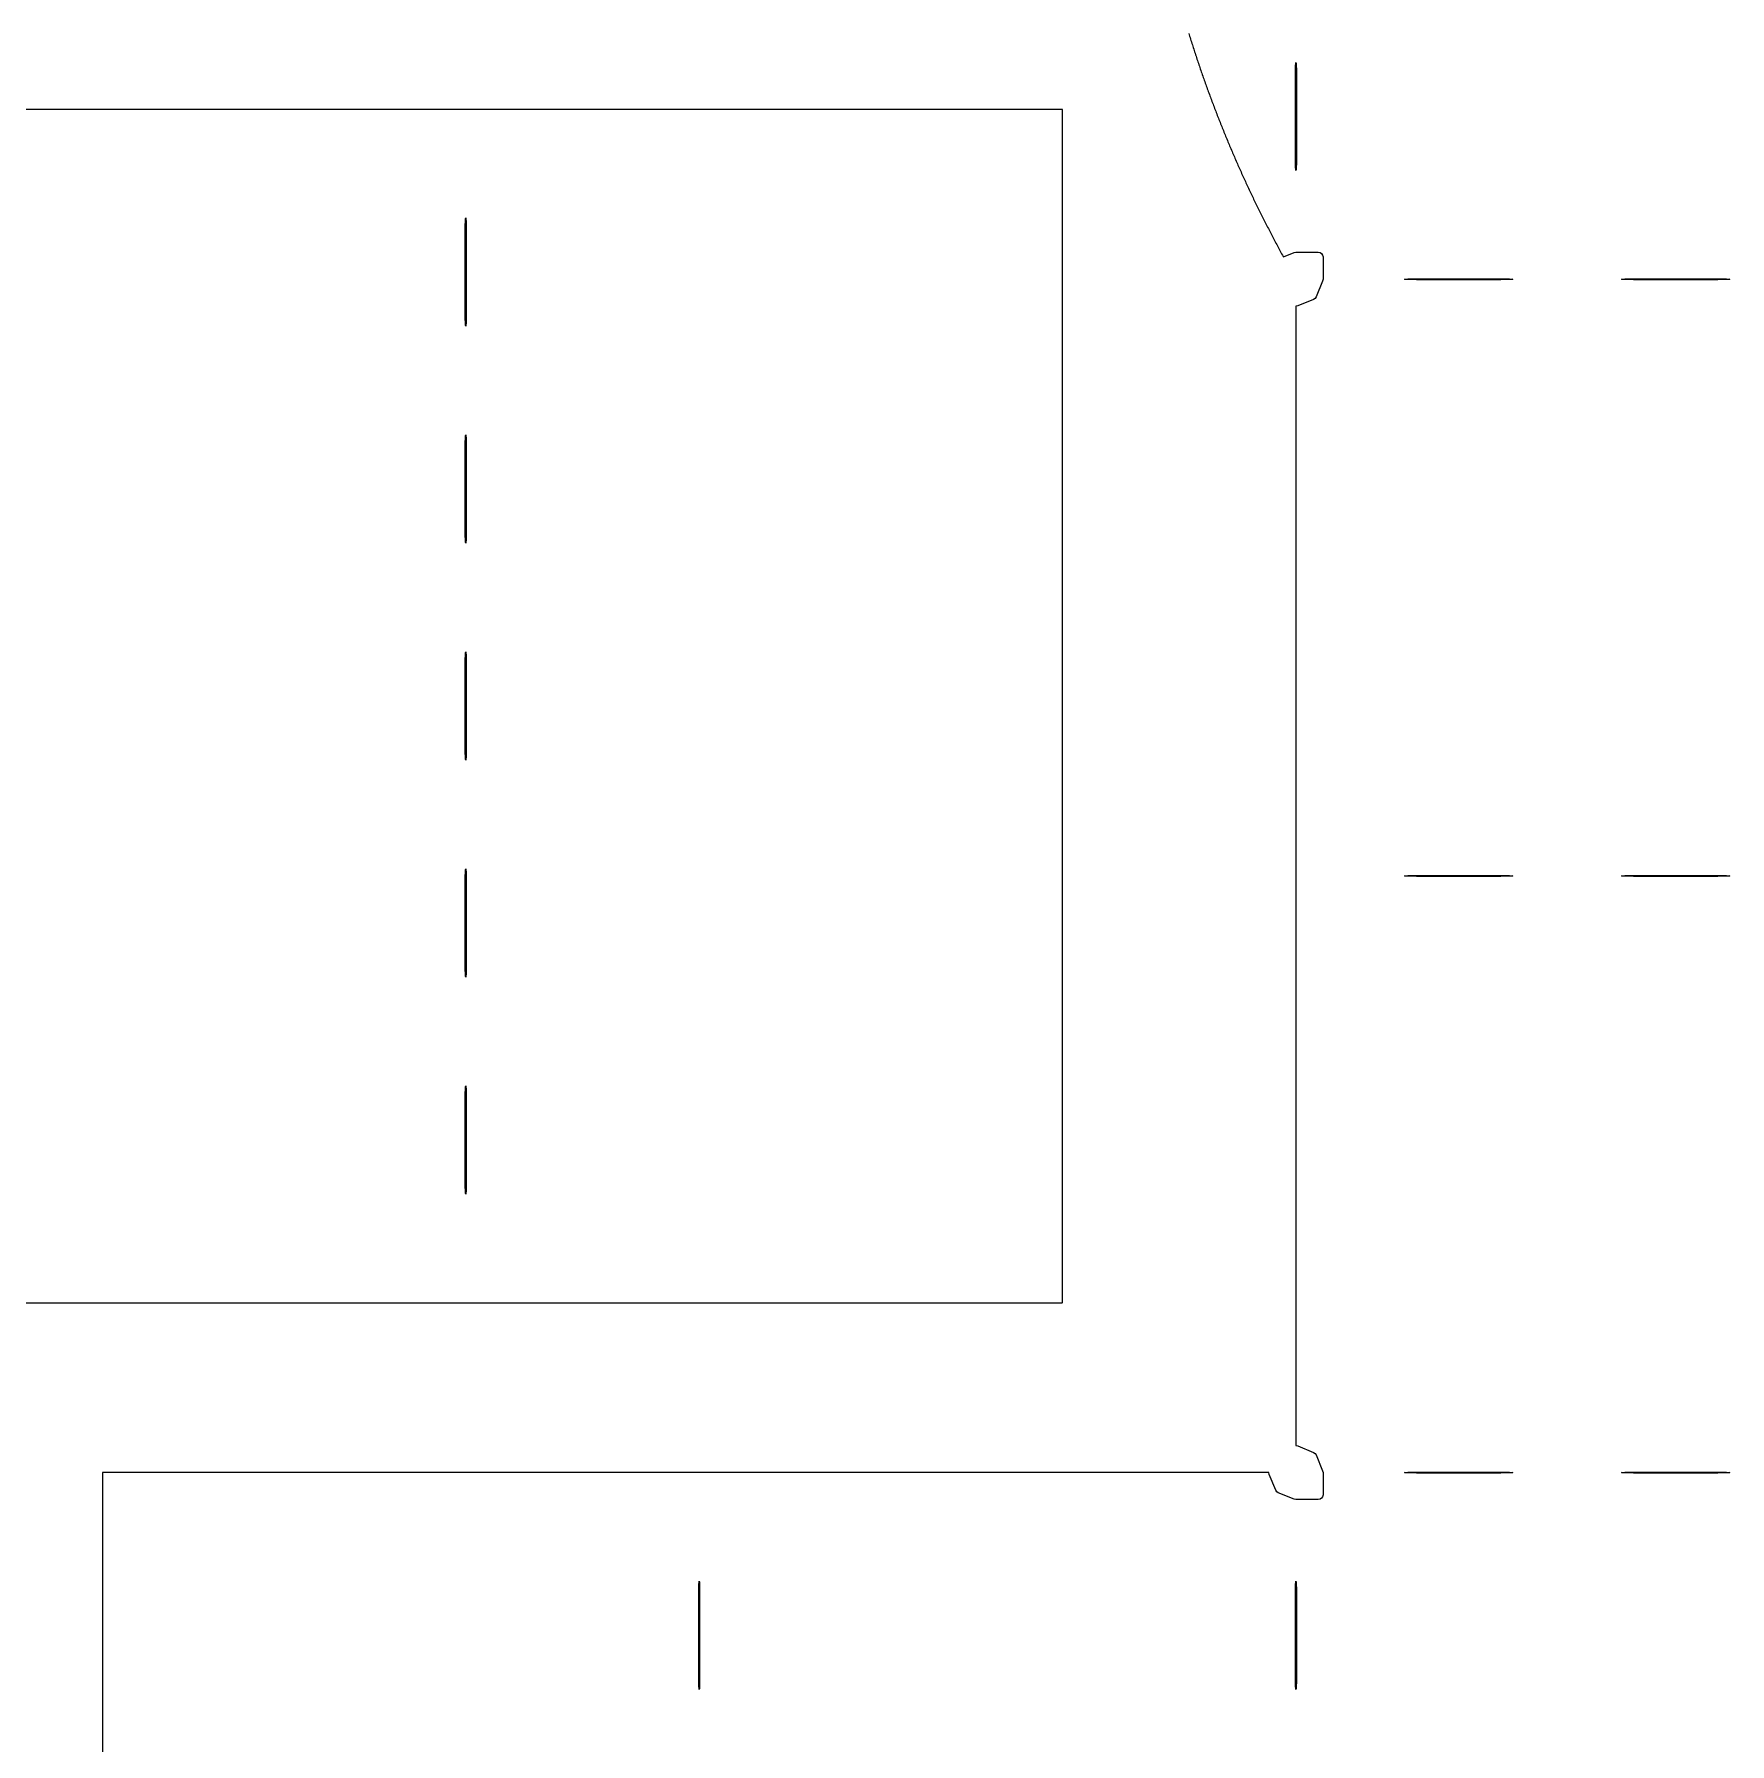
# Model space of a CAD drawing. Header units: metres. Extents: x -73 to 372, y -34 to 331.
# Drawn here: x 57.8 to 130, y 82.8 to 155.6 of the extents above; entities that cross this region are included whole.
import ezdxf

# ---------------------------------------------------------------- set-up
doc = ezdxf.new("R2010")
doc.units = ezdxf.units.M

msp = doc.modelspace()

# ---------------------------------------------------------------- linework, layer by layer
for points in [[(106.978, 155.636), (106.997, 155.575), (106.997, 155.575), (107.016, 155.514), (107.016, 155.514), (107.035, 155.454), (107.035, 155.454), (107.054, 155.393), (107.054, 155.393), (107.073, 155.332), (107.073, 155.332), (107.092, 155.271), (107.092, 155.271), (107.111, 155.21), (107.111, 155.21), (107.131, 155.15), (107.131, 155.15), (107.15, 155.089), (107.15, 155.089), (107.169, 155.028), (107.169, 155.028), (107.189, 154.967), (107.189, 154.967), (107.209, 154.907), (107.209, 154.907), (107.228, 154.846), (107.228, 154.846), (107.248, 154.786), (107.248, 154.786), (107.268, 154.725), (107.268, 154.725), (107.288, 154.664), (107.288, 154.664), (107.308, 154.604), (107.308, 154.604), (107.328, 154.543), (107.328, 154.543), (107.348, 154.483), (107.348, 154.483), (107.368, 154.422), (107.368, 154.422), (107.389, 154.362), (107.389, 154.362), (107.409, 154.302), (107.409, 154.302), (107.429, 154.241), (107.429, 154.241), (107.45, 154.181), (107.45, 154.181), (107.47, 154.121), (107.47, 154.121), (107.491, 154.06), (107.491, 154.06), (107.512, 154), (107.512, 154), (107.533, 153.94), (107.533, 153.94), (107.554, 153.879), (107.554, 153.879), (107.575, 153.819), (107.575, 153.819), (107.596, 153.759), (107.596, 153.759), (107.617, 153.699), (107.617, 153.699), (107.638, 153.639), (107.638, 153.639), (107.659, 153.579), (107.659, 153.579), (107.681, 153.519), (107.681, 153.519), (107.702, 153.459), (107.702, 153.459), (107.724, 153.399), (107.724, 153.399), (107.745, 153.339), (107.745, 153.339), (107.767, 153.279), (107.767, 153.279), (107.789, 153.219), (107.789, 153.219), (107.81, 153.159), (107.81, 153.159), (107.832, 153.099), (107.832, 153.099), (107.854, 153.039), (107.854, 153.039), (107.876, 152.979), (107.876, 152.979), (107.898, 152.92), (107.898, 152.92), (107.921, 152.86), (107.921, 152.86), (107.943, 152.8), (107.943, 152.8), (107.965, 152.74), (107.965, 152.74), (107.988, 152.681), (107.988, 152.681), (108.01, 152.621), (108.01, 152.621), (108.033, 152.561), (108.033, 152.561), (108.055, 152.502), (108.055, 152.502), (108.078, 152.442), (108.078, 152.442), (108.101, 152.383), (108.101, 152.383), (108.124, 152.323), (108.124, 152.323), (108.147, 152.264), (108.147, 152.264), (108.17, 152.204), (108.17, 152.204), (108.193, 152.145), (108.193, 152.145), (108.216, 152.085), (108.216, 152.085), (108.239, 152.026), (108.239, 152.026), (108.262, 151.967), (108.262, 151.967), (108.286, 151.907), (108.286, 151.907), (108.309, 151.848), (108.309, 151.848), (108.333, 151.789), (108.333, 151.789), (108.356, 151.73), (108.356, 151.73), (108.38, 151.67), (108.38, 151.67), (108.404, 151.611), (108.404, 151.611), (108.428, 151.552), (108.428, 151.552), (108.452, 151.493), (108.452, 151.493), (108.475, 151.434), (108.475, 151.434), (108.5, 151.375), (108.5, 151.375), (108.524, 151.316), (108.524, 151.316), (108.548, 151.257), (108.548, 151.257), (108.572, 151.198), (108.572, 151.198), (108.596, 151.139), (108.596, 151.139), (108.621, 151.08), (108.621, 151.08), (108.645, 151.021), (108.645, 151.021), (108.67, 150.963), (108.67, 150.963), (108.695, 150.904), (108.695, 150.904), (108.719, 150.845), (108.719, 150.845), (108.744, 150.786), (108.744, 150.786), (108.769, 150.728), (108.769, 150.728), (108.794, 150.669), (108.794, 150.669), (108.819, 150.61), (108.819, 150.61), (108.844, 150.552), (108.844, 150.552), (108.869, 150.493), (108.869, 150.493), (108.894, 150.435), (108.894, 150.435), (108.92, 150.376), (108.92, 150.376), (108.945, 150.318), (108.945, 150.318), (108.971, 150.259), (108.971, 150.259), (108.996, 150.201), (108.996, 150.201), (109.022, 150.142), (109.022, 150.142), (109.047, 150.084), (109.047, 150.084), (109.073, 150.026), (109.073, 150.026), (109.099, 149.967), (109.099, 149.967), (109.125, 149.909), (109.125, 149.909), (109.151, 149.851), (109.151, 149.851), (109.177, 149.793), (109.177, 149.793), (109.203, 149.735), (109.203, 149.735), (109.229, 149.676), (109.229, 149.676), (109.255, 149.618), (109.255, 149.618), (109.282, 149.56), (109.282, 149.56), (109.308, 149.502), (109.308, 149.502), (109.335, 149.444), (109.335, 149.444), (109.361, 149.386), (109.361, 149.386), (109.388, 149.328), (109.388, 149.328), (109.414, 149.27), (109.414, 149.27), (109.441, 149.213), (109.441, 149.213), (109.468, 149.155), (109.468, 149.155), (109.495, 149.097), (109.495, 149.097), (109.522, 149.039), (109.522, 149.039), (109.549, 148.981), (109.549, 148.981), (109.576, 148.924), (109.576, 148.924), (109.603, 148.866), (109.603, 148.866), (109.631, 148.809), (109.631, 148.809), (109.658, 148.751), (109.658, 148.751), (109.685, 148.693), (109.685, 148.693), (109.713, 148.636), (109.713, 148.636), (109.74, 148.578), (109.74, 148.578), (109.768, 148.521), (109.768, 148.521), (109.796, 148.464), (109.796, 148.464), (109.823, 148.406), (109.823, 148.406), (109.851, 148.349), (109.851, 148.349), (109.879, 148.291), (109.879, 148.291), (109.907, 148.234), (109.907, 148.234), (109.935, 148.177), (109.935, 148.177), (109.963, 148.12), (109.963, 148.12), (109.992, 148.063), (109.992, 148.063), (110.02, 148.005), (110.02, 148.005), (110.048, 147.948), (110.048, 147.948), (110.077, 147.891), (110.077, 147.891), (110.105, 147.834), (110.105, 147.834), (110.134, 147.777), (110.134, 147.777), (110.162, 147.72), (110.162, 147.72), (110.191, 147.663), (110.191, 147.663), (110.22, 147.607), (110.22, 147.607), (110.249, 147.55), (110.249, 147.55), (110.278, 147.493), (110.278, 147.493), (110.307, 147.436), (110.307, 147.436), (110.336, 147.379), (110.336, 147.379), (110.365, 147.323), (110.365, 147.323), (110.394, 147.266), (110.394, 147.266), (110.423, 147.209), (110.423, 147.209), (110.453, 147.153), (110.453, 147.153), (110.482, 147.096), (110.482, 147.096), (110.512, 147.04), (110.512, 147.04), (110.541, 146.983), (110.541, 146.983), (110.571, 146.927), (110.571, 146.927), (110.601, 146.87), (110.601, 146.87), (110.63, 146.814), (110.63, 146.814), (110.66, 146.758), (110.66, 146.758), (110.69, 146.701), (110.69, 146.701), (110.72, 146.645), (110.72, 146.645), (110.75, 146.589), (110.75, 146.589), (110.78, 146.533), (110.78, 146.533), (110.81, 146.477), (110.81, 146.477), (110.841, 146.42), (110.841, 146.42), (110.871, 146.364), (110.871, 146.364), (110.901, 146.308), (110.901, 146.308), (110.932, 146.252), (110.932, 146.252), (110.962, 146.196), (110.962, 146.196), (110.993, 146.141), (110.993, 146.141), (111.006, 146.117), (111.463, 146.307), (111.54, 146.322), (112.492, 146.322), (112.569, 146.307), (112.634, 146.264), (112.677, 146.199), (112.692, 146.122), (112.692, 145.169), (112.677, 145.093), (112.398, 144.419), (112.355, 144.354), (112.29, 144.311), (111.616, 144.032), (111.54, 144.017), (111.54, 144.017), (111.54, 95.522), (111.54, 95.522), (111.616, 95.507), (112.29, 95.228), (112.355, 95.185), (112.398, 95.12), (112.677, 94.446), (112.692, 94.369), (112.692, 93.417), (112.677, 93.34), (112.634, 93.275), (112.569, 93.232), (112.492, 93.217), (111.54, 93.217), (111.463, 93.232), (110.789, 93.511), (110.725, 93.554), (110.681, 93.619), (110.402, 94.293), (110.387, 94.369), (86.14, 94.369), (60.75, 94.369), (60.746, 94.369), (60.743, 94.367), (60.74, 94.363), (60.74, 94.359)], [(111.521, 153.898), (111.521, 153.898), (111.522, 154.092), (111.522, 154.092), (111.526, 154.257), (111.526, 154.257), (111.532, 154.367), (111.532, 154.367), (111.539, 154.401), (111.539, 154.401), (111.539, 154.401), (111.539, 154.401), (111.54, 154.401), (111.54, 154.401), (111.54, 154.401), (111.541, 154.401), (111.547, 154.367), (111.547, 154.367), (111.553, 154.257), (111.553, 154.257), (111.557, 154.092), (111.557, 154.092), (111.559, 153.898), (111.559, 153.898), (111.559, 150.296), (111.559, 150.296), (111.557, 150.101), (111.557, 150.101), (111.553, 149.936), (111.553, 149.936), (111.547, 149.826), (111.547, 149.826), (111.541, 149.793), (111.54, 149.793), (111.54, 149.792), (111.54, 149.792), (111.539, 149.792), (111.539, 149.792), (111.539, 149.793), (111.539, 149.793), (111.532, 149.826), (111.532, 149.826), (111.526, 149.936), (111.526, 149.936), (111.522, 150.101), (111.522, 150.101), (111.521, 150.296), (111.521, 150.296), (111.521, 153.898)], [(51.953, 101.6), (101.59, 101.6), (101.594, 101.601), (101.597, 101.603), (101.599, 101.606), (101.6, 101.61), (101.6, 152.39), (101.599, 152.394), (101.597, 152.397), (101.594, 152.399), (101.59, 152.4), (51.953, 152.4)], [(76.187, 147.633), (76.187, 147.633), (76.193, 147.743), (76.193, 147.743), (76.199, 147.777), (76.199, 147.777), (76.199, 147.777), (76.2, 147.777), (76.2, 147.777), (76.201, 147.777), (76.201, 147.777), (76.201, 147.777), (76.207, 147.743), (76.207, 147.743), (76.213, 147.633), (76.213, 147.633), (76.218, 147.468), (76.218, 147.468), (76.219, 147.274), (76.219, 147.274), (76.219, 143.672), (76.219, 143.672), (76.218, 143.477), (76.218, 143.477), (76.213, 143.312), (76.213, 143.312), (76.207, 143.202), (76.207, 143.202), (76.201, 143.169), (76.201, 143.168), (76.201, 143.168), (76.2, 143.168), (76.2, 143.168), (76.199, 143.168), (76.199, 143.168), (76.199, 143.169), (76.193, 143.202), (76.193, 143.202), (76.187, 143.312), (76.187, 143.312), (76.182, 143.477), (76.182, 143.477), (76.181, 143.672), (76.181, 143.672), (76.181, 147.274), (76.181, 147.274), (76.182, 147.468), (76.182, 147.468), (76.187, 147.633)], [(116.163, 145.169), (116.163, 145.169), (116.162, 145.169), (116.162, 145.169), (116.162, 145.17), (116.162, 145.17), (116.163, 145.17), (116.163, 145.17), (116.196, 145.177), (116.197, 145.177), (116.307, 145.183), (116.307, 145.183), (116.471, 145.187), (116.471, 145.187), (116.666, 145.189), (116.666, 145.189), (120.268, 145.189), (120.268, 145.189), (120.462, 145.187), (120.462, 145.187), (120.627, 145.183), (120.627, 145.183), (120.737, 145.177), (120.737, 145.177), (120.771, 145.17), (120.771, 145.17), (120.771, 145.17), (120.772, 145.17), (120.772, 145.169), (120.771, 145.169), (120.771, 145.169), (120.771, 145.169), (120.737, 145.162), (120.737, 145.162), (120.627, 145.156), (120.627, 145.156), (120.462, 145.152), (120.462, 145.152), (120.268, 145.15), (120.268, 145.15), (116.666, 145.15), (116.666, 145.15), (116.471, 145.152), (116.471, 145.152), (116.307, 145.156), (116.307, 145.156), (116.197, 145.162), (116.196, 145.162), (116.163, 145.169)], [(125.399, 145.169), (125.399, 145.169), (125.399, 145.169), (125.399, 145.169), (125.399, 145.17), (125.399, 145.17), (125.399, 145.17), (125.399, 145.17), (125.433, 145.177), (125.433, 145.177), (125.543, 145.183), (125.543, 145.183), (125.708, 145.187), (125.708, 145.187), (125.902, 145.189), (125.902, 145.189), (129.504, 145.189), (129.504, 145.189), (129.699, 145.187), (129.699, 145.187), (129.864, 145.183), (129.864, 145.183), (129.974, 145.177), (129.974, 145.177), (130.007, 145.17), (130.007, 145.17), (130.008, 145.17), (130.008, 145.17), (130.008, 145.169), (130.008, 145.169), (130.007, 145.169), (130.007, 145.169), (129.974, 145.162), (129.974, 145.162), (129.864, 145.156), (129.864, 145.156), (129.699, 145.152), (129.699, 145.152), (129.504, 145.15), (129.504, 145.15), (125.902, 145.15), (125.902, 145.15), (125.708, 145.152), (125.708, 145.152), (125.543, 145.156), (125.543, 145.156), (125.433, 145.162), (125.433, 145.162), (125.399, 145.169)], [(76.187, 138.397), (76.187, 138.397), (76.193, 138.507), (76.193, 138.507), (76.199, 138.54), (76.199, 138.541), (76.199, 138.541), (76.2, 138.541), (76.2, 138.541), (76.201, 138.541), (76.201, 138.541), (76.201, 138.54), (76.207, 138.507), (76.207, 138.507), (76.213, 138.397), (76.213, 138.397), (76.218, 138.232), (76.218, 138.232), (76.219, 138.037), (76.219, 138.037), (76.219, 134.435), (76.219, 134.435), (76.218, 134.241), (76.218, 134.241), (76.213, 134.076), (76.213, 134.076), (76.207, 133.966), (76.207, 133.966), (76.201, 133.932), (76.201, 133.932), (76.201, 133.932), (76.2, 133.932), (76.2, 133.932), (76.199, 133.932), (76.199, 133.932), (76.199, 133.932), (76.193, 133.966), (76.193, 133.966), (76.187, 134.076), (76.187, 134.076), (76.182, 134.241), (76.182, 134.241), (76.181, 134.435), (76.181, 134.435), (76.181, 138.037), (76.181, 138.037), (76.182, 138.232), (76.182, 138.232), (76.187, 138.397)], [(76.187, 129.16), (76.187, 129.16), (76.193, 129.27), (76.193, 129.27), (76.199, 129.304), (76.199, 129.304), (76.199, 129.305), (76.2, 129.305), (76.2, 129.305), (76.201, 129.305), (76.201, 129.304), (76.201, 129.304), (76.207, 129.27), (76.207, 129.27), (76.213, 129.16), (76.213, 129.16), (76.218, 128.996), (76.218, 128.995), (76.219, 128.801), (76.219, 128.801), (76.219, 125.199), (76.219, 125.199), (76.218, 125.005), (76.218, 125.005), (76.213, 124.84), (76.213, 124.84), (76.207, 124.73), (76.207, 124.73), (76.201, 124.696), (76.201, 124.696), (76.201, 124.695), (76.2, 124.695), (76.2, 124.695), (76.199, 124.695), (76.199, 124.696), (76.199, 124.696), (76.193, 124.73), (76.193, 124.73), (76.187, 124.84), (76.187, 124.84), (76.182, 125.004), (76.182, 125.005), (76.181, 125.199), (76.181, 125.199), (76.181, 128.801), (76.181, 128.801), (76.182, 128.995), (76.182, 128.995), (76.187, 129.16)], [(76.187, 119.924), (76.187, 119.924), (76.193, 120.034), (76.193, 120.034), (76.199, 120.068), (76.199, 120.068), (76.199, 120.068), (76.2, 120.068), (76.2, 120.068), (76.201, 120.068), (76.201, 120.068), (76.201, 120.068), (76.207, 120.034), (76.207, 120.034), (76.213, 119.924), (76.213, 119.924), (76.218, 119.759), (76.218, 119.759), (76.219, 119.565), (76.219, 119.565), (76.219, 115.963), (76.219, 115.963), (76.218, 115.768), (76.218, 115.768), (76.213, 115.603), (76.213, 115.603), (76.207, 115.493), (76.207, 115.493), (76.201, 115.46), (76.201, 115.459), (76.201, 115.459), (76.2, 115.459), (76.2, 115.459), (76.199, 115.459), (76.199, 115.459), (76.199, 115.46), (76.193, 115.493), (76.193, 115.493), (76.187, 115.603), (76.187, 115.603), (76.182, 115.768), (76.182, 115.768), (76.181, 115.963), (76.181, 115.963), (76.181, 119.565), (76.181, 119.565), (76.182, 119.759), (76.182, 119.759), (76.187, 119.924)], [(116.163, 119.769), (116.163, 119.769), (116.162, 119.769), (116.162, 119.769), (116.162, 119.77), (116.162, 119.77), (116.163, 119.77), (116.163, 119.77), (116.196, 119.777), (116.197, 119.777), (116.307, 119.783), (116.307, 119.783), (116.471, 119.787), (116.471, 119.787), (116.666, 119.789), (116.666, 119.789), (120.268, 119.789), (120.268, 119.789), (120.462, 119.787), (120.462, 119.787), (120.627, 119.783), (120.627, 119.783), (120.737, 119.777), (120.737, 119.777), (120.771, 119.77), (120.771, 119.77), (120.771, 119.77), (120.772, 119.77), (120.772, 119.769), (120.771, 119.769), (120.771, 119.769), (120.771, 119.769), (120.737, 119.762), (120.737, 119.762), (120.627, 119.756), (120.627, 119.756), (120.462, 119.752), (120.462, 119.752), (120.268, 119.75), (120.268, 119.75), (116.666, 119.75), (116.666, 119.75), (116.471, 119.752), (116.471, 119.752), (116.307, 119.756), (116.307, 119.756), (116.197, 119.762), (116.196, 119.762), (116.163, 119.769)], [(125.399, 119.769), (125.399, 119.769), (125.399, 119.769), (125.399, 119.769), (125.399, 119.77), (125.399, 119.77), (125.399, 119.77), (125.399, 119.77), (125.433, 119.777), (125.433, 119.777), (125.543, 119.783), (125.543, 119.783), (125.708, 119.787), (125.708, 119.787), (125.902, 119.789), (125.902, 119.789), (129.504, 119.789), (129.504, 119.789), (129.699, 119.787), (129.699, 119.787), (129.864, 119.783), (129.864, 119.783), (129.974, 119.777), (129.974, 119.777), (130.007, 119.77), (130.007, 119.77), (130.008, 119.77), (130.008, 119.77), (130.008, 119.769), (130.008, 119.769), (130.007, 119.769), (130.007, 119.769), (129.974, 119.762), (129.974, 119.762), (129.864, 119.756), (129.864, 119.756), (129.699, 119.752), (129.699, 119.752), (129.504, 119.75), (129.504, 119.75), (125.902, 119.75), (125.902, 119.75), (125.708, 119.752), (125.708, 119.752), (125.543, 119.756), (125.543, 119.756), (125.433, 119.762), (125.433, 119.762), (125.399, 119.769)], [(76.187, 110.688), (76.187, 110.688), (76.193, 110.798), (76.193, 110.798), (76.199, 110.831), (76.199, 110.832), (76.199, 110.832), (76.2, 110.832), (76.2, 110.832), (76.201, 110.832), (76.201, 110.832), (76.201, 110.831), (76.207, 110.798), (76.207, 110.798), (76.213, 110.688), (76.213, 110.688), (76.218, 110.523), (76.218, 110.523), (76.219, 110.328), (76.219, 110.328), (76.219, 106.726), (76.219, 106.726), (76.218, 106.532), (76.218, 106.532), (76.213, 106.367), (76.213, 106.367), (76.207, 106.257), (76.207, 106.257), (76.201, 106.223), (76.201, 106.223), (76.201, 106.223), (76.2, 106.223), (76.2, 106.223), (76.199, 106.223), (76.199, 106.223), (76.199, 106.223), (76.193, 106.257), (76.193, 106.257), (76.187, 106.367), (76.187, 106.367), (76.182, 106.532), (76.182, 106.532), (76.181, 106.726), (76.181, 106.726), (76.181, 110.328), (76.181, 110.328), (76.182, 110.523), (76.182, 110.523), (76.187, 110.688)], [(60.74, 94.359), (60.74, 43.579)], [(116.163, 94.369), (116.163, 94.369), (116.162, 94.369), (116.162, 94.369), (116.162, 94.37), (116.162, 94.37), (116.163, 94.37), (116.163, 94.37), (116.196, 94.377), (116.197, 94.377), (116.307, 94.383), (116.307, 94.383), (116.471, 94.387), (116.471, 94.387), (116.666, 94.389), (116.666, 94.389), (120.268, 94.389), (120.268, 94.389), (120.462, 94.387), (120.462, 94.387), (120.627, 94.383), (120.627, 94.383), (120.737, 94.377), (120.737, 94.377), (120.771, 94.37), (120.771, 94.37), (120.771, 94.37), (120.772, 94.37), (120.772, 94.369), (120.771, 94.369), (120.771, 94.369), (120.771, 94.369), (120.737, 94.362), (120.737, 94.362), (120.627, 94.356), (120.627, 94.356), (120.462, 94.352), (120.462, 94.352), (120.268, 94.35), (120.268, 94.35), (116.666, 94.35), (116.666, 94.35), (116.471, 94.352), (116.471, 94.352), (116.307, 94.356), (116.307, 94.356), (116.197, 94.362), (116.196, 94.362), (116.163, 94.369)], [(125.399, 94.369), (125.399, 94.369), (125.399, 94.369), (125.399, 94.369), (125.399, 94.37), (125.399, 94.37), (125.399, 94.37), (125.399, 94.37), (125.433, 94.377), (125.433, 94.377), (125.543, 94.383), (125.543, 94.383), (125.708, 94.387), (125.708, 94.387), (125.902, 94.389), (125.902, 94.389), (129.504, 94.389), (129.504, 94.389), (129.699, 94.387), (129.699, 94.387), (129.864, 94.383), (129.864, 94.383), (129.974, 94.377), (129.974, 94.377), (130.007, 94.37), (130.007, 94.37), (130.008, 94.37), (130.008, 94.37), (130.008, 94.369), (130.008, 94.369), (130.007, 94.369), (130.007, 94.369), (129.974, 94.362), (129.974, 94.362), (129.864, 94.356), (129.864, 94.356), (129.699, 94.352), (129.699, 94.352), (129.504, 94.35), (129.504, 94.35), (125.902, 94.35), (125.902, 94.35), (125.708, 94.352), (125.708, 94.352), (125.543, 94.356), (125.543, 94.356), (125.433, 94.362), (125.433, 94.362), (125.399, 94.369)], [(86.121, 89.243), (86.121, 89.243), (86.122, 89.438), (86.122, 89.438), (86.126, 89.603), (86.126, 89.603), (86.132, 89.713), (86.132, 89.713), (86.139, 89.746), (86.139, 89.746), (86.139, 89.747), (86.139, 89.747), (86.14, 89.747), (86.14, 89.747), (86.14, 89.746), (86.141, 89.746), (86.147, 89.713), (86.147, 89.713), (86.153, 89.603), (86.153, 89.603), (86.157, 89.438), (86.157, 89.438), (86.159, 89.243), (86.159, 89.243), (86.159, 85.641), (86.159, 85.641), (86.157, 85.447), (86.157, 85.447), (86.153, 85.282), (86.153, 85.282), (86.147, 85.172), (86.147, 85.172), (86.141, 85.138), (86.14, 85.138), (86.14, 85.138), (86.14, 85.138), (86.139, 85.138), (86.139, 85.138), (86.139, 85.138), (86.139, 85.138), (86.132, 85.172), (86.132, 85.172), (86.126, 85.282), (86.126, 85.282), (86.122, 85.447), (86.122, 85.447), (86.121, 85.641), (86.121, 85.641), (86.121, 89.243)], [(111.521, 89.243), (111.521, 89.243), (111.522, 89.438), (111.522, 89.438), (111.526, 89.603), (111.526, 89.603), (111.532, 89.713), (111.532, 89.713), (111.539, 89.746), (111.539, 89.746), (111.539, 89.747), (111.539, 89.747), (111.54, 89.747), (111.54, 89.747), (111.54, 89.746), (111.541, 89.746), (111.547, 89.713), (111.547, 89.713), (111.553, 89.603), (111.553, 89.603), (111.557, 89.438), (111.557, 89.438), (111.559, 89.243), (111.559, 89.243), (111.559, 85.641), (111.559, 85.641), (111.557, 85.447), (111.557, 85.447), (111.553, 85.282), (111.553, 85.282), (111.547, 85.172), (111.547, 85.172), (111.541, 85.138), (111.54, 85.138), (111.54, 85.138), (111.54, 85.138), (111.539, 85.138), (111.539, 85.138), (111.539, 85.138), (111.539, 85.138), (111.532, 85.172), (111.532, 85.172), (111.526, 85.282), (111.526, 85.282), (111.522, 85.447), (111.522, 85.447), (111.521, 85.641), (111.521, 85.641), (111.521, 89.243)]]:
    msp.add_lwpolyline(points)

doc.saveas('drawing.dxf')
